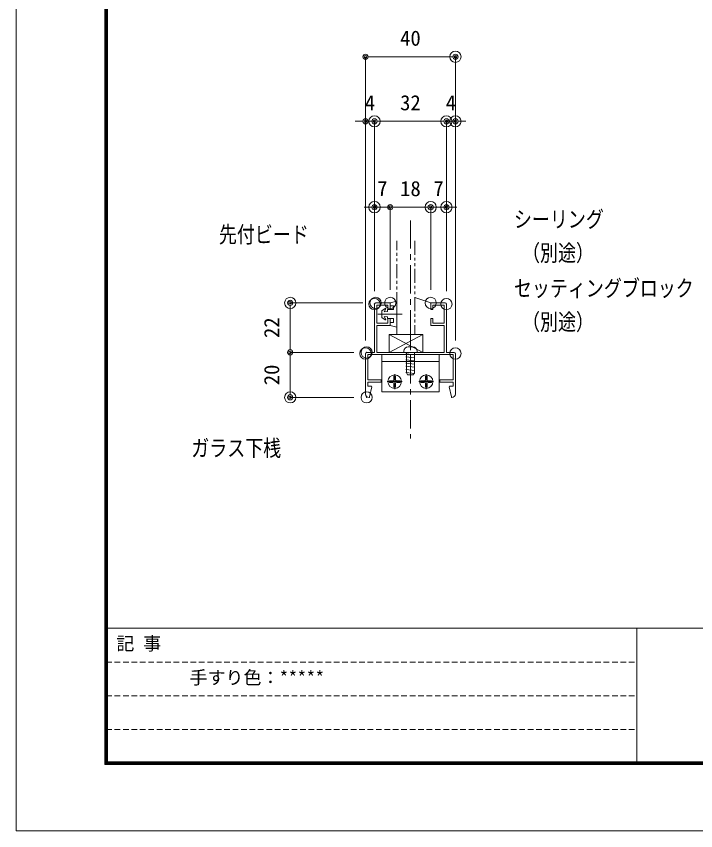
# Model space of a CAD drawing. Units: millimetres, scale not verified. Extents: x -3659 to 3659, y -1188 to 1188.
# Drawn here: x -3659 to -3055, y -1188 to -464 of the extents above; entities that cross this region are included whole.
import ezdxf
from ezdxf.enums import TextEntityAlignment as Align

# ---------------------------------------------------------------- set-up
doc = ezdxf.new("R2010")
doc.units = ezdxf.units.MM
doc.header["$LTSCALE"] = 20
doc.header["$PDMODE"] = 32
doc.header["$PDSIZE"] = 10
for name, pattern in [('USER1', [2, 1.25, -0.25, 0.25, -0.25]), ('USER2', [1.25, 0.625, -0.125, 0.125, -0.125, 0.125, -0.125]), ('USER3', [0.375, 0.25, -0.125])]:
    doc.linetypes.add(name, pattern=pattern)
for name, color, linetype, lineweight in [('0-0_0', 7, 'Continuous', 18), ('0-1_DEFPOINTS', 7, 'Continuous', 18), ('0-4_WAKU', 7, 'Continuous', 18), ('0-5_6ﾊｯﾁﾝｸﾞ', 4, 'Continuous', 18), ('0-6_51破線ｱﾙﾐ', 3, 'USER3', 18), ('0-8_3中心線', 2, 'USER1', 18), ('0-9_41ｱﾙﾐ', 6, 'Continuous', 18), ('0-A_1手摺寸法', 7, 'Continuous', 18), ('0-B_42ｱﾙﾐ部品', 6, 'Continuous', 18), ('0-D_CYAN', 4, 'Continuous', 18), ('0-E_2a', 1, 'USER2', 18)]:
    doc.layers.add(name, color=color, linetype=linetype, lineweight=lineweight)
doc.layers.add('0-2_MOJI', color=7, linetype='Continuous')
doc.styles.add('ＭＳ ゴシック', font='')
doc.styles.get('ＭＳ ゴシック').set_extended_font_data('MS Gothic')

# ---------------------------------------------------------------- blocks, each defined once
blk = doc.blocks.new('HK-027')
at = {"layer": '0-9_41ｱﾙﾐ'}
for p, q in [((7, 0), (0.5, 0)), ((7, -3), (7, 0)), ((25, -3), (25, 0)), ((25, 0), (31.5, 0)), ((0, -22), (0, -0.5)), ((1, -9), (1, -1)), ((6, -1), (1, -1)), ((6, -3), (6, -1)), ((7, -3), (6, -3)), ((25, -3), (26, -3)), ((26, -3), (26, -1)), ((26, -1), (31, -1)), ((31, -9), (31, -1)), ((32, -22), (32, -0.5)), ((7, -7), (6, -7)), ((7, -7), (7, -10)), ((25, -7), (25, -10)), ((25, -7), (26, -7)), ((1, -22), (1, -10)), ((7, -10), (1, -10)), ((25, -10), (31, -10)), ((31, -22), (31, -10)), ((-4, -23.5), (-4, -22.5)), ((-4, -23.5), (-4, -40.5)), ((0, -22), (-3.5, -22)), ((35, -23), (-3, -23)), ((31, -22), (1, -22)), ((32, -22), (35.5, -22)), ((35, -23), (35, -27.2)), ((35, -23), (35, -34.2)), ((36, -23.5), (36, -22.5)), ((36, -23.5), (36, -40.5)), ((-3, -27.2), (-3, -34.2)), ((36, -27.2), (36, -40.5)), ((-3, -34.2), (3, -34.2)), ((-3, -35.2), (3, -35.2)), ((-3, -35.2), (3, -35.2)), ((-3, -35.2), (-3, -37)), ((-3, -35.2), (-3, -37)), ((3, -34.2), (3, -35.2)), ((3, -34.2), (3, -35.2)), ((29, -34.2), (29, -35.2)), ((29, -34.2), (29, -35.2)), ((35, -34.2), (29, -34.2)), ((35, -34.2), (29, -34.2)), ((35, -35.2), (29, -35.2)), ((35, -35.2), (29, -35.2)), ((-3, -37), (-1.5, -37)), ((-1.2, -37.3), (-2.2, -41.8)), ((33.2, -37.3), (34.2, -41.8))]:
    blk.add_line(p, q, dxfattribs=at)
for points in [[(6, -7), (6, -9), (1, -9)], [(26, -7), (26, -9), (31, -9)], [(-3, -23), (-3, -34.2), (3, -34.2)], [(35, -35.2), (35, -37), (33.5, -37)], [(35, -35.2), (35, -37), (33.57, -37)]]:
    blk.add_lwpolyline(points, dxfattribs=at)
for centre, radius, start, end in [((0.5, -0.5), 0.5, 90, 180), ((31.5, -0.5), 0.5, 0, 90), ((-3.5, -22.5), 0.5, 90, 180), ((35.5, -22.5), 0.5, 0, 90), ((-1.5, -37.3), 0.3, 0, 90), ((33.5, -37.3), 0.3, 90, 180), ((-2.5, -40.5), 1.5, 180, 275.9968), ((-2.4, -41.8), 0.2, 286.4721, 360), ((34.4, -41.8), 0.2, 180, 253.5279), ((34.5, -40.5), 1.5, 264.0032, 0)]:
    blk.add_arc(centre, radius, start, end, dxfattribs=at)
blk = doc.blocks.new('hbk-145')
at = {"layer": '0-A_1手摺寸法', "color": 3}
for p, q in [((-5.8, 0), (5.8, 0)), ((-5.8, 0), (-5, -3)), ((0, 2.36), (0, -8.5)), ((5.8, 0), (5, -3)), ((-5, -3), (-3.7, -3)), ((-3.7, -1.5), (-2, -1.5)), ((-3.7, -1.5), (-3.7, -3)), ((-2, -1.5), (-2, -4.2)), ((2, -1.5), (3.7, -1.5)), ((2, -1.5), (2, -4.2)), ((3.7, -1.5), (3.7, -3)), ((3.7, -3), (5, -3)), ((-1.5, -6.7), (-2.58, -5.23)), ((-2.39, -5.01), (-1, -5.7)), ((-2, -4.2), (-1.25, -4.2)), ((-1.5, -6.7), (1.5, -6.7)), ((-1, -5.7), (-1.25, -4.2)), ((1, -5.7), (1.25, -4.2)), ((1, -5.7), (2.39, -5.01)), ((1.25, -4.2), (2, -4.2)), ((1.5, -6.7), (2.58, -5.23))]:
    blk.add_line(p, q, dxfattribs=at)
for centre, start, end in [((-2.45, -5.15), 66.3706, 212.9052), ((2.45, -5.15), 327.0948, 113.6294)]:
    blk.add_arc(centre, 0.15, start, end, dxfattribs=at)
blk = doc.blocks.new('A$C43F735A4')
at = {"layer": '0-5_6ﾊｯﾁﾝｸﾞ'}
for p, q in [((5, 15.42), (1, 14.95)), ((5, 15.42), (1, 14.95)), ((1.25, 14.99), (1.66, 15.99)), ((1.25, 5.99), (1.25, 14.99)), ((4.34, 15.99), (1.66, 15.99)), ((4.75, 14.99), (4.34, 15.99)), ((4.75, 5.99), (4.75, 14.99)), ((5, 14.01), (1, 13.54)), ((5, 14.01), (1, 13.54)), ((5, 12.6), (1, 12.13)), ((5, 12.6), (1, 12.13)), ((5, 11.19), (1, 10.72)), ((5, 11.19), (1, 10.72)), ((5, 9.78), (1, 9.31)), ((5, 9.78), (1, 9.31)), ((5, 8.37), (1, 7.9)), ((5, 8.37), (1, 7.9)), ((0, 5.49), (0, 5.79)), ((5.8, 5.99), (0.2, 5.99)), ((5, 7.06), (1, 6.59)), ((5, 7.06), (1, 6.59)), ((6, 5.49), (6, 5.79)), ((4, 3.49), (2, 3.49))]:
    blk.add_line(p, q, dxfattribs=at)
for centre, radius, start, end in [((0.2, 5.79), 0.2, 90, 180), ((2, 5.49), 2, 180, 270), ((4, 5.49), 2, 270, 0), ((5.8, 5.79), 0.2, 0, 90)]:
    blk.add_arc(centre, radius, start, end, dxfattribs=at)
at = {"layer": '0-6_51破線ｱﾙﾐ'}
blk.add_line((3, 0), (3, 19.15), dxfattribs=at)
blk = doc.blocks.new('simozanuke')
at = {"layer": '0-5_6ﾊｯﾁﾝｸﾞ'}
for p, q in [((-7.37, -9.6), (-7.37, -11.12)), ((-6.62, -9.6), (-7.37, -9.6)), ((-7, -15.3), (-7, -8.7)), ((-6.62, -9.6), (-6.62, -11.12)), ((6.63, -9.6), (6.63, -11.12)), ((6.63, -9.6), (7.38, -9.6)), ((7, -15.3), (7, -8.7)), ((7.38, -9.6), (7.38, -11.12)), ((-10.3, -12), (-3.7, -12)), ((-7.87, -11.62), (-9.4, -11.62)), ((-9.4, -12.38), (-9.4, -11.62)), ((-7.87, -12.38), (-9.4, -12.38)), ((-7.37, -14.4), (-7.37, -12.88)), ((-6.62, -14.4), (-7.37, -14.4)), ((-6.62, -14.4), (-6.62, -12.88)), ((-6.12, -11.62), (-4.59, -11.62)), ((-6.12, -12.38), (-4.59, -12.38)), ((-4.59, -12.38), (-4.59, -11.62)), ((10.3, -12), (3.7, -12)), ((6.13, -11.62), (4.6, -11.62)), ((4.6, -12.38), (4.6, -11.62)), ((6.13, -12.38), (4.6, -12.38)), ((6.63, -14.4), (6.63, -12.88)), ((6.63, -14.4), (7.38, -14.4)), ((7.38, -14.4), (7.38, -12.88)), ((7.88, -11.62), (9.41, -11.62)), ((7.88, -12.38), (9.41, -12.38)), ((9.41, -12.38), (9.41, -11.62))]:
    blk.add_line(p, q, dxfattribs=at)
for centre in [(-7, -12), (7, -12)]:
    blk.add_circle(centre, 3, dxfattribs=at)
for centre, start, end in [((-7.87, -11.12), 270, 0), ((-7.87, -12.88), 0, 90), ((-6.12, -11.12), 180, 270), ((-6.12, -12.88), 90, 180), ((6.13, -11.12), 270, 0), ((6.13, -12.88), 0, 90), ((7.88, -11.12), 180, 270), ((7.88, -12.88), 90, 180)]:
    blk.add_arc(centre, 0.5, start, end, dxfattribs=at)
at = {"layer": '0-B_42ｱﾙﾐ部品'}
for p, q in [((-12.75, 0), (-12.75, -16.5)), ((12.75, 0), (12.75, -16.5)), ((12.75, -3), (-12.75, -3)), ((12.75, -16.5), (-12.75, -16.5))]:
    blk.add_line(p, q, dxfattribs=at)
blk = doc.blocks.new('_ORIGIN2')
at = {"layer": '0-0_0'}
blk.add_line((-0.5, 0), (-1, 0), dxfattribs=at)
for radius in [0.5, 0.25]:
    blk.add_circle((0, 0), radius, dxfattribs=at)
blk = doc.blocks.new('D32')
at = {"layer": '0-1_DEFPOINTS'}
for p in [(-1296.58, -294.69), (-1220.61, -294.69), (-1228.61, -338.69)]:
    blk.add_point(p, dxfattribs=at)
at = {"layer": '0-A_1手摺寸法'}
for p, q in [((-1232.11, -294.69), (-1296.58, -294.69)), ((-1296.58, -334.09), (-1296.58, -299.29)), ((-1240.11, -338.69), (-1296.58, -338.69))]:
    blk.add_line(p, q, dxfattribs=at)
at = {"layer": '0-A_1手摺寸法', "xscale": 4.6, "yscale": 4.6}
for p, rotation in [((-1296.58, -294.69), 90), ((-1296.58, -338.69), 270)]:
    blk.add_blockref('_ORIGIN2', p, dxfattribs=dict(at, rotation=rotation))
at = {"layer": '0-A_1手摺寸法', "style": 'ＭＳ ゴシック'}
blk.add_text('22', height=13.49, rotation=90, dxfattribs=at).set_placement((-1302.33, -325.89), align=Align.BOTTOM_LEFT)
blk = doc.blocks.new('D33')
at = {"layer": '0-1_DEFPOINTS'}
for p in [(-1228.61, -338.69), (-1296.58, -378.69), (-1228.61, -378.69)]:
    blk.add_point(p, dxfattribs=at)
at = {"layer": '0-A_1手摺寸法'}
for p, q in [((-1240.11, -338.69), (-1296.58, -338.69)), ((-1296.58, -343.29), (-1296.58, -374.09)), ((-1240.11, -378.69), (-1296.58, -378.69))]:
    blk.add_line(p, q, dxfattribs=at)
at = {"layer": '0-A_1手摺寸法', "xscale": 4.6, "yscale": 4.6}
for p, rotation in [((-1296.58, -338.69), 90), ((-1296.58, -378.69), 270)]:
    blk.add_blockref('_ORIGIN2', p, dxfattribs=dict(at, rotation=rotation))
at = {"layer": '0-A_1手摺寸法', "style": 'ＭＳ ゴシック'}
blk.add_text('20', height=13.49, rotation=90, dxfattribs=at).set_placement((-1302.33, -367.89), align=Align.BOTTOM_LEFT)
blk = doc.blocks.new('D34')
at = {"layer": '0-1_DEFPOINTS'}
for p in [(-1149.61, -75.79), (-1229.61, -339.69), (-1149.61, -339.69)]:
    blk.add_point(p, dxfattribs=at)
at = {"layer": '0-A_1手摺寸法'}
for p, q in [((-1229.61, -328.19), (-1229.61, -75.79)), ((-1225.01, -75.79), (-1154.21, -75.79)), ((-1149.61, -328.19), (-1149.61, -75.79))]:
    blk.add_line(p, q, dxfattribs=at)
at = {"layer": '0-A_1手摺寸法', "xscale": 4.6, "yscale": 4.6, "rotation": 180}
blk.add_blockref('_ORIGIN2', (-1229.61, -75.79), dxfattribs=at)
at = {"layer": '0-A_1手摺寸法', "xscale": 4.6, "yscale": 4.6}
blk.add_blockref('_ORIGIN2', (-1149.61, -75.79), dxfattribs=at)
at = {"layer": '0-A_1手摺寸法', "style": 'ＭＳ ゴシック'}
blk.add_text('40', height=13.49, dxfattribs=at).set_placement((-1198.81, -70.04), align=Align.BOTTOM_LEFT)
blk = doc.blocks.new('D35')
at = {"layer": '0-1_DEFPOINTS'}
for p in [(-1157.61, -133.22), (-1221.61, -295.69), (-1157.61, -295.69)]:
    blk.add_point(p, dxfattribs=at)
at = {"layer": '0-A_1手摺寸法'}
for p, q in [((-1221.61, -284.19), (-1221.61, -133.22)), ((-1217.01, -133.22), (-1162.21, -133.22)), ((-1157.61, -284.19), (-1157.61, -133.22))]:
    blk.add_line(p, q, dxfattribs=at)
at = {"layer": '0-A_1手摺寸法', "xscale": 4.6, "yscale": 4.6, "rotation": 180}
blk.add_blockref('_ORIGIN2', (-1221.61, -133.22), dxfattribs=at)
at = {"layer": '0-A_1手摺寸法', "xscale": 4.6, "yscale": 4.6}
blk.add_blockref('_ORIGIN2', (-1157.61, -133.22), dxfattribs=at)
at = {"layer": '0-A_1手摺寸法', "style": 'ＭＳ ゴシック'}
blk.add_text('32', height=13.49, dxfattribs=at).set_placement((-1198.81, -127.47), align=Align.BOTTOM_LEFT)
blk = doc.blocks.new('D36')
at = {"layer": '0-1_DEFPOINTS'}
for p in [(-1221.61, -133.22), (-1221.61, -295.69), (-1229.61, -339.69)]:
    blk.add_point(p, dxfattribs=at)
at = {"layer": '0-A_1手摺寸法'}
for p, q in [((-1234.21, -133.22), (-1238.81, -133.22)), ((-1229.61, -328.19), (-1229.61, -133.22)), ((-1229.61, -133.22), (-1221.61, -133.22)), ((-1221.61, -284.19), (-1221.61, -133.22)), ((-1217.01, -133.22), (-1212.41, -133.22))]:
    blk.add_line(p, q, dxfattribs=at)
at = {"layer": '0-A_1手摺寸法', "xscale": 4.6, "yscale": 4.6}
blk.add_blockref('_ORIGIN2', (-1229.61, -133.22), dxfattribs=at)
at = {"layer": '0-A_1手摺寸法', "xscale": 4.6, "yscale": 4.6, "rotation": 180}
blk.add_blockref('_ORIGIN2', (-1221.61, -133.22), dxfattribs=at)
at = {"layer": '0-A_1手摺寸法', "style": 'ＭＳ ゴシック'}
blk.add_text('4', height=13.49, dxfattribs=at).set_placement((-1230.21, -127.47), align=Align.BOTTOM_LEFT)
blk = doc.blocks.new('D37')
at = {"layer": '0-1_DEFPOINTS'}
for p in [(-1149.61, -133.22), (-1157.61, -295.69), (-1149.61, -339.69)]:
    blk.add_point(p, dxfattribs=at)
at = {"layer": '0-A_1手摺寸法'}
for p, q in [((-1162.21, -133.22), (-1166.81, -133.22)), ((-1157.61, -284.19), (-1157.61, -133.22)), ((-1157.61, -133.22), (-1149.61, -133.22)), ((-1149.61, -328.19), (-1149.61, -133.22)), ((-1145.01, -133.22), (-1140.41, -133.22))]:
    blk.add_line(p, q, dxfattribs=at)
at = {"layer": '0-A_1手摺寸法', "xscale": 4.6, "yscale": 4.6}
blk.add_blockref('_ORIGIN2', (-1157.61, -133.22), dxfattribs=at)
at = {"layer": '0-A_1手摺寸法', "xscale": 4.6, "yscale": 4.6, "rotation": 180}
blk.add_blockref('_ORIGIN2', (-1149.61, -133.22), dxfattribs=at)
at = {"layer": '0-A_1手摺寸法', "style": 'ＭＳ ゴシック'}
blk.add_text('4', height=13.49, dxfattribs=at).set_placement((-1158.21, -127.47), align=Align.BOTTOM_LEFT)
blk = doc.blocks.new('D38')
at = {"layer": '0-1_DEFPOINTS'}
for p in [(-1171.61, -209.56), (-1207.61, -294.69), (-1171.61, -294.69)]:
    blk.add_point(p, dxfattribs=at)
at = {"layer": '0-A_1手摺寸法'}
for p, q in [((-1207.61, -283.19), (-1207.61, -209.56)), ((-1203.01, -209.56), (-1176.21, -209.56)), ((-1171.61, -283.19), (-1171.61, -209.56))]:
    blk.add_line(p, q, dxfattribs=at)
at = {"layer": '0-A_1手摺寸法', "xscale": 4.6, "yscale": 4.6, "rotation": 180}
blk.add_blockref('_ORIGIN2', (-1207.61, -209.56), dxfattribs=at)
at = {"layer": '0-A_1手摺寸法', "xscale": 4.6, "yscale": 4.6}
blk.add_blockref('_ORIGIN2', (-1171.61, -209.56), dxfattribs=at)
at = {"layer": '0-A_1手摺寸法', "style": 'ＭＳ ゴシック'}
blk.add_text('18', height=13.49, dxfattribs=at).set_placement((-1198.81, -203.81), align=Align.BOTTOM_LEFT)
blk = doc.blocks.new('D41')
at = {"layer": '0-1_DEFPOINTS'}
for p in [(-1221.61, -209.56), (-1221.61, -295.69), (-1207.61, -294.69)]:
    blk.add_point(p, dxfattribs=at)
at = {"layer": '0-A_1手摺寸法'}
for p, q in [((-1226.21, -209.56), (-1230.81, -209.56)), ((-1221.61, -284.19), (-1221.61, -209.56)), ((-1207.61, -209.56), (-1221.61, -209.56)), ((-1207.61, -283.19), (-1207.61, -209.56)), ((-1203.01, -209.56), (-1198.41, -209.56))]:
    blk.add_line(p, q, dxfattribs=at)
at = {"layer": '0-A_1手摺寸法', "xscale": 4.6, "yscale": 4.6}
blk.add_blockref('_ORIGIN2', (-1221.61, -209.56), dxfattribs=at)
at = {"layer": '0-A_1手摺寸法', "xscale": 4.6, "yscale": 4.6, "rotation": 180}
blk.add_blockref('_ORIGIN2', (-1207.61, -209.56), dxfattribs=at)
at = {"layer": '0-A_1手摺寸法', "style": 'ＭＳ ゴシック'}
blk.add_text('7', height=13.49, dxfattribs=at).set_placement((-1219.21, -203.81), align=Align.BOTTOM_LEFT)
blk = doc.blocks.new('D42')
at = {"layer": '0-1_DEFPOINTS'}
for p in [(-1157.61, -209.56), (-1171.61, -294.69), (-1157.61, -295.69)]:
    blk.add_point(p, dxfattribs=at)
at = {"layer": '0-A_1手摺寸法'}
for p, q in [((-1176.21, -209.56), (-1180.81, -209.56)), ((-1171.61, -283.19), (-1171.61, -209.56)), ((-1171.61, -209.56), (-1157.61, -209.56)), ((-1157.61, -284.19), (-1157.61, -209.56)), ((-1153.01, -209.56), (-1148.41, -209.56))]:
    blk.add_line(p, q, dxfattribs=at)
at = {"layer": '0-A_1手摺寸法', "xscale": 4.6, "yscale": 4.6}
blk.add_blockref('_ORIGIN2', (-1171.61, -209.56), dxfattribs=at)
at = {"layer": '0-A_1手摺寸法', "xscale": 4.6, "yscale": 4.6, "rotation": 180}
blk.add_blockref('_ORIGIN2', (-1157.61, -209.56), dxfattribs=at)
at = {"layer": '0-A_1手摺寸法', "style": 'ＭＳ ゴシック'}
blk.add_text('7', height=13.49, dxfattribs=at).set_placement((-1169.21, -203.81), align=Align.BOTTOM_LEFT)

msp = doc.modelspace()

# ---------------------------------------------------------------- linework, layer by layer
at = {"layer": '0-1_DEFPOINTS', "color": 5}
for p, q in [((-3658.91, 1188), (-3658.91, -1188)), ((-3658.91, -1188), (-294.91, -1188))]:
    msp.add_line(p, q, dxfattribs=at)
at = {"layer": '0-4_WAKU'}
for p, q in [((-3580.11, 1133.2), (-3580.11, -1129.2)), ((-3579.51, 1132.6), (-3579.51, -1128.6)), ((-3578.91, 1132), (-3578.91, -1128)), ((-3578.31, 1131.4), (-3578.31, -1127.4)), ((-3577.71, 1130.8), (-3577.71, -1126.8)), ((-3578.91, -1008), (-378.91, -1008)), ((-3106.91, -1008), (-3106.91, -1128)), ((-3580.11, -1129.2), (-377.71, -1129.2)), ((-3579.51, -1128.6), (-378.31, -1128.6)), ((-3578.91, -1128), (-378.91, -1128)), ((-3578.31, -1127.4), (-379.51, -1127.4)), ((-3577.71, -1126.8), (-380.11, -1126.8))]:
    msp.add_line(p, q, dxfattribs=at)
at = {"layer": '0-4_WAKU', "linetype": 'USER3'}
for p, q in [((-3578.91, -1038), (-3106.91, -1038)), ((-3578.91, -1068), (-3106.91, -1068)), ((-3578.91, -1098), (-3106.91, -1098))]:
    msp.add_line(p, q, dxfattribs=at)
at = {"layer": '0-8_3中心線'}
msp.add_line((-3308.25, -645.22), (-3308.25, -839.27), dxfattribs=at)
at = {"layer": '0-A_1手摺寸法', "color": 3}
for p, q in [((-3297.25, -746.63), (-3327.25, -762.63)), ((-3327.25, -746.63), (-3297.25, -762.63))]:
    msp.add_line(p, q, dxfattribs=at)
msp.add_lwpolyline([(-3297.25, -746.63), (-3327.25, -746.63), (-3327.25, -762.63), (-3297.25, -762.63)], close=True, dxfattribs=at)
at = {"layer": '0-D_CYAN'}
msp.add_line((-3290.25, -718.63), (-3304.25, -713.82), dxfattribs=at)
at = {"layer": '0-E_2a'}
msp.add_line((-3320.25, -746.63), (-3320.25, -663.43), dxfattribs=at)
msp.add_lwpolyline([(-3304.25, -663.43), (-3304.25, -746.63), (-3320.25, -746.63)], dxfattribs=at)

# ---------------------------------------------------------------- block references
at = {"layer": '0-2_MOJI', "xscale": -2, "yscale": 2, "rotation": 180}
msp.add_blockref('A$C43F735A4', (-3314.25, -750.65), dxfattribs=at)
at = {"layer": '0-9_41ｱﾙﾐ', "xscale": 2, "yscale": 2}
for name, p in [('HK-027', (-3340.25, -718.63)), ('simozanuke', (-3308.25, -764.63))]:
    msp.add_blockref(name, p, dxfattribs=at)
at = {"layer": '0-A_1手摺寸法'}
for name in ['D34', 'D36', 'D35', 'D37', 'D41', 'D38', 'D42', 'D32', 'D33']:
    msp.add_blockref(name, (-2118.65, -423.94), dxfattribs=at)
at = {"layer": '0-A_1手摺寸法', "xscale": 2, "yscale": 2, "rotation": 270}
msp.add_blockref('hbk-145', (-3320.25, -728.63), dxfattribs=at)

# ---------------------------------------------------------------- texts
at = {"layer": '0-0_0', "style": 'ＭＳ ゴシック', "width": 0.8}
for s, p in [('シーリング', (-3216.23, -655.96)), ('先付ビード', (-3478.67, -669.51)), ('（別途）', (-3208.99, -685.89)), ('セッティングブロック', (-3216.23, -717.31)), ('（別途）', (-3208.99, -747.24)), ('ガラス下桟', (-3503.27, -859.49))]:
    msp.add_text(s, height=14.66, dxfattribs=at).set_placement(p, align=Align.BOTTOM_LEFT)
at = {"layer": '0-2_MOJI', "style": 'ＭＳ ゴシック'}
for s, p in [('記 事', (-3569.91, -1030.96)), ('手すり色：*****', (-3504.82, -1061.21))]:
    msp.add_text(s, height=11.73, dxfattribs=at).set_placement(p, align=Align.BOTTOM_LEFT)

doc.saveas('drawing.dxf')
